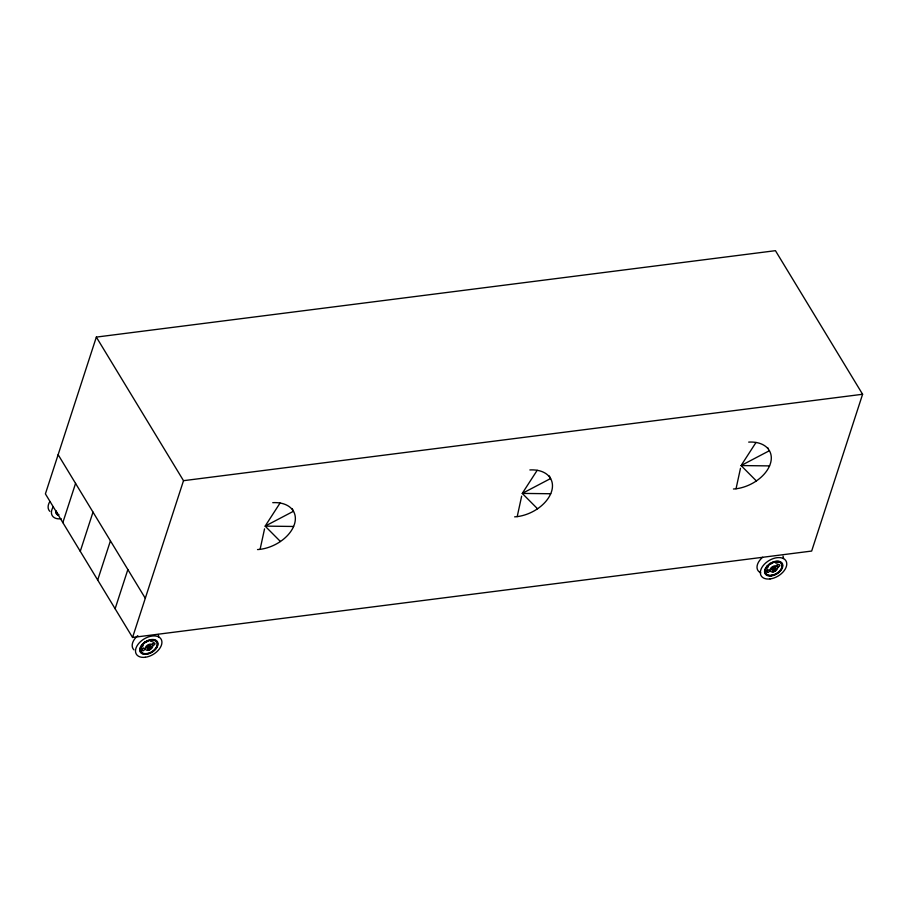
<?xml version="1.0" encoding="UTF-8"?>
<svg xmlns="http://www.w3.org/2000/svg" width="908" height="908" viewBox="0 0 908 908"><rect width="100%" height="100%" fill="white"/><g stroke="black" fill="none" stroke-linecap="round" stroke-linejoin="round"><path stroke-width="1.36" d="M260.097 549.34L264.546 528.853M517.208 516.618L521.657 496.131M736.036 488.776L740.485 468.29M96.339 337.095L45.4 493.873L132.557 637.473L811.661 551.054L862.6 394.265L775.443 250.676L96.339 337.095L183.507 480.684L132.557 637.473M62.834 522.599L75.568 483.397M80.267 551.315L93.002 512.112M97.689 580.03L110.436 540.839M115.123 608.746L127.858 569.554M265.885 524.972L280.061 503.032M522.997 492.25L537.184 470.31M741.825 464.408L756.001 442.468M280.424 541.497L265.136 526.118L293.466 511.272L292.376 509.036A2.225 1.68 -30 0 0 292.058 508.616M537.547 508.786L522.259 493.407L550.577 478.55L549.499 476.314A2.225 1.68 -30 0 0 549.17 475.906M756.364 480.934L741.076 465.554L769.405 450.709M183.507 480.684L862.6 394.265M741.076 465.554L769.541 465.906M522.259 493.407L550.725 493.748M265.136 526.118L293.602 526.47M58.135 454.681L145.291 598.27M272.752 502.669A32.007 21.02 -25.9 0 1 294.385 524.415A32.007 21.02 -25.9 0 1 257.52 549.578M529.875 469.947A32.007 21.02 -25.9 0 1 551.496 491.693A32.007 21.02 -25.9 0 1 514.632 516.856M748.691 442.105A32.007 21.02 -25.9 0 1 770.325 463.852A32.007 21.02 -25.9 0 1 733.448 489.015M767.998 448.053A2.225 1.68 -30 0 1 768.316 448.473M150.104 646.167A1.782 1.101 -31.3 0 1 149.933 646.507M149.684 646.848A1.782 1.101 -31.3 0 1 147.709 647.676M149.684 645.134A1.782 1.101 -31.3 0 1 149.945 645.293M150.013 645.894A1.612 0.999 -31.3 0 1 149.809 646.507A1.612 0.999 -31.3 0 0 150.058 645.974M149.275 647.086A1.612 0.999 -31.3 0 1 147.493 647.483A1.612 0.999 -31.3 0 0 149.616 646.882M149.582 645.27A1.612 0.999 -31.3 0 1 149.809 645.418M149.321 645.259A1.612 0.999 -31.3 0 1 149.854 645.486M147.698 647.813A1.895 1.18 -31.3 0 0 149.786 646.927A2.077 1.283 -31.3 0 1 148.038 647.881M149.797 645.1A1.895 1.18 -31.3 0 1 150.07 645.282M158.174 634.476A14.483 8.978 -31.3 0 1 158.616 636.871M133.919 649.844A14.483 8.978 -31.3 0 1 137.823 635.611M142.125 644.521A1.555 0.965 -31.3 0 1 143.067 645.645A1.555 0.965 -31.3 0 1 141.046 646.814M147.505 640.583A1.555 0.965 -31.3 0 1 146.449 641.956A1.555 0.965 -31.3 0 1 144.849 641.979M153.35 639.572A1.555 0.965 -31.3 0 1 152.465 641.139A1.555 0.965 -31.3 0 1 150.683 641.161A1.555 0.965 -31.3 0 1 151.273 639.618M153.566 642.296A1.555 0.965 -31.3 0 1 153.043 642.853M150.456 648.914A1.555 0.965 -31.3 0 1 147.981 649.719M143.124 647.96A1.555 0.965 -31.3 0 1 142.113 648.596M61.188 518.763A14.483 8.978 -31.3 0 1 53.186 506.97M58.305 515.335A10.033 6.208 -31.3 0 1 55.626 511.397M49.849 511.34A14.483 8.978 -31.3 0 1 49.872 501.511M58.589 515.029A9.579 5.936 -31.3 0 1 56.035 511.261M58.884 514.711A9.137 5.664 -31.3 0 1 56.444 511.125M775.023 567.806A1.884 1.169 -31.3 0 1 774.581 568.533M774.218 568.851A1.884 1.169 -31.3 0 1 771.709 568.896A1.895 1.18 -31.3 0 0 771.891 569.214M772.515 567.194A1.884 1.169 -31.3 0 1 772.924 566.933A1.895 1.18 -31.3 0 0 772.175 567.568M771.959 568.783A1.612 0.999 -31.3 0 0 773.366 569.134A1.612 0.999 -31.3 0 0 774.796 567.852A1.612 0.999 -31.3 0 1 773.412 569.202A1.612 0.999 -31.3 0 1 771.993 568.851M774.263 568.907A1.895 1.18 -31.3 0 1 772.175 569.384M774.899 566.944A1.895 1.18 -31.3 0 1 775.08 567.194M783.014 556.139A14.483 8.978 -31.3 0 1 783.456 558.534M760.847 572.857A14.483 8.978 -31.3 0 1 762.663 557.274M766.965 566.183A1.555 0.965 -31.3 0 1 767.907 567.307A1.555 0.965 -31.3 0 1 765.875 568.476M773.854 569.225A2.077 1.283 -31.3 0 1 772.413 569.554M771.721 569.259A2.077 1.283 -31.3 0 1 771.539 568.987M772.299 562.529A1.555 0.965 -31.3 0 1 770.915 563.766A1.555 0.965 -31.3 0 1 769.541 563.425M778.235 561.496A1.555 0.965 -31.3 0 1 776.272 563.119A1.555 0.965 -31.3 0 1 775.807 561.541M778.179 564.254A1.555 0.965 -31.3 0 1 776.805 564.969M775.432 569.725A1.555 0.965 -31.3 0 1 774.059 571.507M773.684 571.586A1.555 0.965 -31.3 0 1 773.344 571.597M767.657 569.884A1.555 0.965 -31.3 0 1 766.954 570.258M148.696 648.584A1.725 1.067 -31.3 0 0 150.637 646.519A1.725 1.067 -31.3 0 0 147.993 646.848A1.725 1.067 -31.3 0 0 148.696 648.584M148.526 648.448A1.861 1.158 -31.3 0 0 150.614 646.212A1.861 1.158 -31.3 0 0 147.766 646.575A1.861 1.158 -31.3 0 0 148.526 648.448M148.583 648.618A1.918 1.192 -31.3 0 0 150.739 646.326A1.918 1.192 -31.3 0 0 147.811 646.689A1.918 1.192 -31.3 0 0 148.583 648.618M145.257 657.267A14.483 8.978 -31.3 0 0 161.488 639.936A14.483 8.978 -31.3 0 0 139.367 642.75A14.483 8.978 -31.3 0 0 145.257 657.267M146.472 654.259A10.033 6.208 -31.3 0 0 157.72 642.262A10.033 6.208 -31.3 0 0 142.397 644.215A10.033 6.208 -31.3 0 0 146.472 654.259M146.585 653.93A9.579 5.936 -31.3 0 0 157.322 642.467A9.579 5.936 -31.3 0 0 142.681 644.328A9.579 5.936 -31.3 0 0 146.585 653.93M148.049 650.276A4.188 2.599 -31.3 0 0 152.737 645.27A4.188 2.599 -31.3 0 0 146.347 646.076A4.188 2.599 -31.3 0 0 148.049 650.276M148.549 648.732A2.077 1.283 -31.3 0 0 150.876 646.246A2.077 1.283 -31.3 0 0 147.709 646.655A2.077 1.283 -31.3 0 0 148.549 648.732M146.687 653.601A9.137 5.664 -31.3 0 0 156.925 642.671A9.137 5.664 -31.3 0 0 142.976 644.453A9.137 5.664 -31.3 0 0 146.687 653.601M153.18 645.304A1.555 0.965 -31.3 0 0 154.928 643.443A1.555 0.965 -31.3 0 0 152.544 643.749A1.555 0.965 -31.3 0 0 153.18 645.304M142.953 650.673A1.555 0.965 -31.3 0 0 144.701 648.811A1.555 0.965 -31.3 0 0 142.318 649.118A1.555 0.965 -31.3 0 0 142.953 650.673M773.423 570.269A1.918 1.192 -31.3 0 0 775.568 567.977A1.918 1.192 -31.3 0 0 772.651 568.351A1.918 1.192 -31.3 0 0 773.423 570.269A2.077 1.283 -31.3 0 0 775.704 567.909A2.077 1.283 -31.3 0 0 772.549 568.306A2.077 1.283 -31.3 0 0 773.389 570.383M773.355 570.111A1.861 1.158 -31.3 0 0 775.443 567.875A1.861 1.158 -31.3 0 0 772.595 568.238A1.861 1.158 -31.3 0 0 773.355 570.111M770.086 578.929A14.483 8.978 -31.3 0 0 786.328 561.598A14.483 8.978 -31.3 0 0 764.207 564.413A14.483 8.978 -31.3 0 0 770.086 578.929M771.312 575.922A10.033 6.208 -31.3 0 0 782.548 563.925A10.033 6.208 -31.3 0 0 767.237 565.866A10.033 6.208 -31.3 0 0 771.312 575.922M771.414 575.593A9.579 5.936 -31.3 0 0 782.151 564.129A9.579 5.936 -31.3 0 0 767.521 565.99A9.579 5.936 -31.3 0 0 771.414 575.593M772.878 571.938A4.188 2.599 -31.3 0 0 777.577 566.933A4.188 2.599 -31.3 0 0 771.176 567.738A4.188 2.599 -31.3 0 0 772.878 571.938M771.528 575.263A9.137 5.664 -31.3 0 0 781.765 564.333A9.137 5.664 -31.3 0 0 767.805 566.115A9.137 5.664 -31.3 0 0 771.528 575.263M778.008 566.967A1.555 0.965 -31.3 0 0 779.756 565.105A1.555 0.965 -31.3 0 0 777.373 565.4A1.555 0.965 -31.3 0 0 778.008 566.967M767.793 572.335A1.555 0.965 -31.3 0 0 769.541 570.474A1.555 0.965 -31.3 0 0 767.158 570.769A1.555 0.965 -31.3 0 0 767.793 572.335"/></g></svg>
